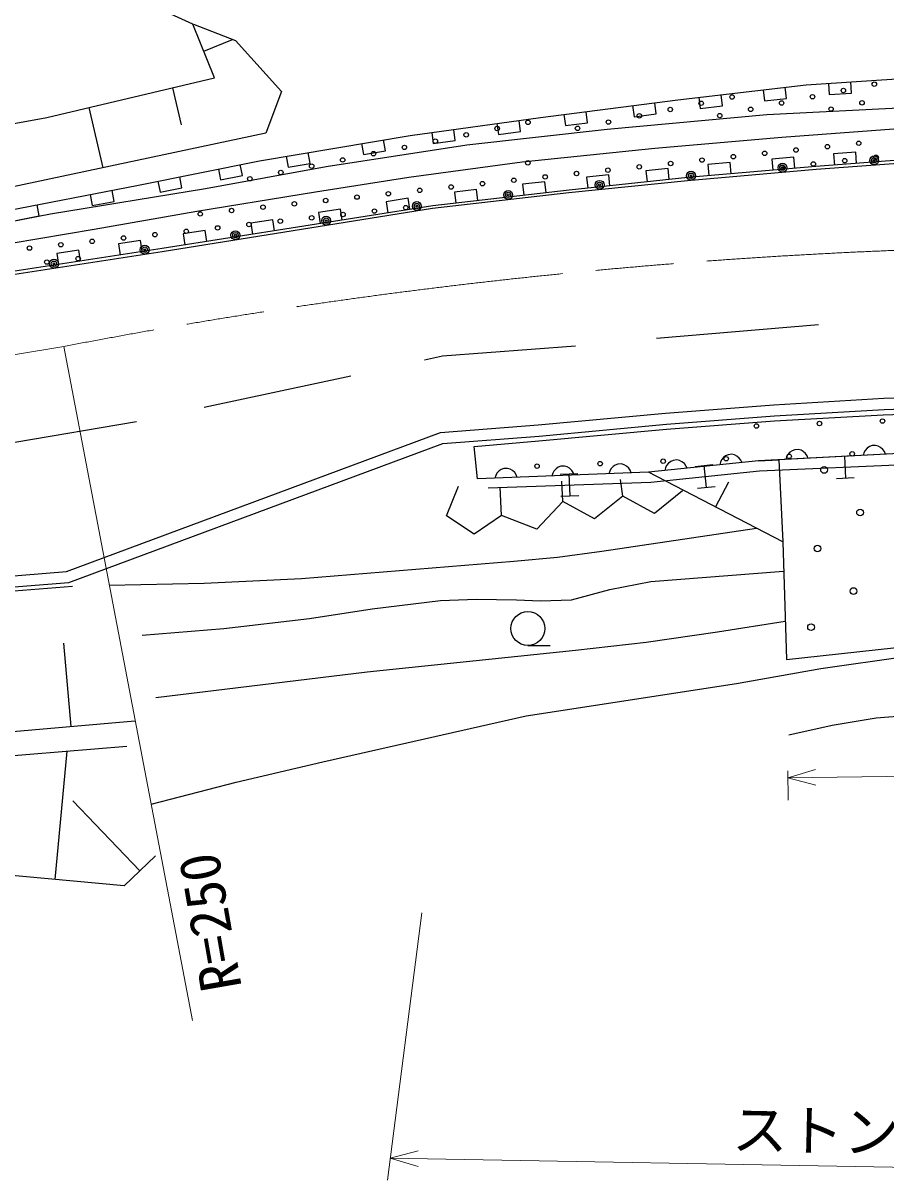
# Model space of a CAD drawing. Units: millimetres, scale not verified. Extents: x 40000 to 680000, y 20000 to 380000.
# Drawn here: x 487250 to 525921, y 252774 to 304668 of the extents above; entities that cross this region are included whole.
import ezdxf
from ezdxf.enums import TextEntityAlignment as Align

# ---------------------------------------------------------------- set-up
doc = ezdxf.new("R2010")
doc.units = ezdxf.units.MM
doc.header["$LTSCALE"] = 1000
doc.linetypes.add('CHAIN', pattern=[18.5, 12, -1.5, 3.5, -1.5])
for name, color, linetype, lineweight in [('S-BGD', 7, 'Continuous', 25), ('S-BMK', 2, 'CHAIN', 13), ('S-STR-HTXT', 7, 'Continuous', 13), ('S-STR-STRC', 7, 'Continuous', 25)]:
    doc.layers.add(name, color=color, linetype=linetype, lineweight=lineweight)
doc.styles.add('ＭＳ ゴシック', font='')
doc.styles.get('ＭＳ ゴシック').set_extended_font_data('MS Gothic')

msp = doc.modelspace()

# ---------------------------------------------------------------- linework, layer by layer
at = {"layer": 'S-BGD'}
for p, q in [((494859, 304619), (491735, 306047)), ((495827, 302213), (494859, 304619)), ((494893, 304619), (496764, 303883)), ((495343, 303416), (496633, 303935)), ((496764, 303883), (498834, 301610)), ((488308, 300445), (495827, 302213)), ((522352, 301901), (528334, 302300)), ((524379, 301535), (524346, 302034)), ((493947, 301771), (494340, 300103)), ((498834, 301610), (498132, 299739)), ((516604, 301235), (522352, 301901)), ((520418, 301677), (520476, 301181)), ((521469, 301296), (521411, 301792)), ((523349, 301968), (523382, 301469)), ((523382, 301469), (524379, 301535)), ((510446, 300436), (516604, 301235)), ((515624, 300604), (515560, 301100)), ((517544, 301344), (517602, 300848)), ((518595, 300963), (518537, 301459)), ((520476, 301181), (521469, 301296)), ((490188, 300887), (490822, 298190)), ((511490, 300571), (511554, 300076)), ((512545, 300204), (512481, 300700)), ((520579, 300565), (513428, 299900)), ((514569, 300971), (514633, 300475)), ((514633, 300475), (515624, 300604)), ((517602, 300848), (518595, 300963)), ((528532, 300963), (520579, 300565)), ((479519, 298844), (488308, 300445)), ((504598, 299636), (510446, 300436)), ((508489, 300168), (508556, 299673)), ((509547, 299808), (509479, 300304)), ((511554, 300076), (512545, 300204)), ((521263, 299554), (527290, 300003)), ((498132, 299739), (483494, 296637)), ((497847, 298503), (504598, 299636)), ((503486, 298943), (503403, 299435)), ((505564, 299768), (505632, 299273)), ((506622, 299408), (506555, 299904)), ((513428, 299900), (507145, 299201)), ((508556, 299673), (509547, 299808)), ((515564, 299065), (521263, 299554)), ((507145, 299201), (500829, 298234)), ((502417, 299270), (502500, 298777)), ((502500, 298777), (503486, 298943)), ((505632, 299273), (506622, 299408)), ((509619, 298452), (515564, 299065)), ((492424, 297402), (497847, 298503)), ((499042, 298703), (499124, 298210)), ((500110, 298376), (500027, 298869)), ((504534, 297757), (509619, 298452)), ((518939, 298415), (517943, 298330)), ((518981, 297917), (518939, 298415)), ((521803, 298660), (520807, 298575)), ((520807, 298575), (520849, 298077)), ((521845, 298162), (521803, 298660)), ((528110, 298650), (522780, 298242)), ((522797, 298126), (528134, 298513)), ((524572, 298880), (523576, 298804)), ((523576, 298804), (523614, 298306)), ((524610, 298382), (524572, 298880)), ((500829, 298234), (495424, 297234)), ((496001, 298128), (496101, 297638)), ((497080, 297837), (496981, 298327)), ((499124, 298210), (500110, 298376)), ((513497, 297873), (512503, 297767)), ((513550, 297376), (513497, 297873)), ((516162, 298159), (515168, 298053)), ((515168, 298053), (515222, 297556)), ((516215, 297662), (516162, 298159)), ((517033, 297614), (522797, 298126)), ((522780, 298242), (517051, 297752)), ((517943, 298330), (517985, 297832)), ((485706, 296101), (492424, 297402)), ((493290, 297578), (493389, 297088)), ((494369, 297287), (494269, 297777)), ((496101, 297638), (497080, 297837)), ((500352, 297103), (504534, 297757)), ((510634, 297560), (509640, 297447)), ((509640, 297447), (509697, 296950)), ((510690, 297063), (510634, 297560)), ((511714, 297084), (517033, 297614)), ((517051, 297752), (511721, 297180)), ((512503, 297767), (512556, 297270)), ((495424, 297234), (488473, 296100)), ((490254, 296982), (490349, 296491)), ((491330, 296681), (491235, 297172)), ((493389, 297088), (494369, 297287)), ((495029, 296244), (500352, 297103)), ((505597, 296377), (511714, 297084)), ((511721, 297180), (505612, 296486)), ((507579, 297212), (506586, 297099)), ((506586, 297099), (506642, 296603)), ((507635, 296716), (507579, 297212)), ((487972, 296031), (487877, 296522)), ((490349, 296491), (491330, 296681)), ((505612, 296486), (493475, 294563)), ((493484, 294432), (505597, 296377)), ((501476, 296337), (500488, 296180)), ((501554, 295843), (501476, 296337)), ((504510, 296817), (503523, 296661)), ((503523, 296661), (503601, 296167)), ((504588, 296324), (504510, 296817)), ((488473, 296100), (483193, 295100)), ((486990, 295841), (487972, 296031)), ((490437, 295426), (495029, 296244)), ((498442, 295856), (497454, 295700)), ((498520, 295362), (498442, 295856)), ((500488, 296180), (500567, 295687)), ((486706, 294812), (490437, 295426)), ((495407, 295376), (494420, 295219)), ((495486, 294882), (495407, 295376)), ((497454, 295700), (497532, 295206)), ((492512, 294921), (491524, 294769)), ((491524, 294769), (491600, 294275)), ((492588, 294427), (492512, 294921)), ((494420, 295219), (494498, 294726)), ((493475, 294563), (479671, 292437)), ((480523, 292434), (493484, 294432)), ((489752, 294496), (488764, 294343)), ((488764, 294343), (488840, 293849)), ((489828, 294002), (489752, 294496)), ((516044, 287189), (520903, 287566)), ((520903, 287566), (525829, 287854)), ((525829, 287854), (531423, 288008)), ((525850, 287354), (531434, 287508)), ((510338, 286656), (516044, 287189)), ((516083, 286691), (520932, 287067)), ((520929, 286843), (525803, 287118)), ((520932, 287067), (525850, 287354)), ((525803, 287118), (531416, 287278)), ((505953, 286324), (510338, 286656)), ((510362, 285946), (516090, 286475)), ((510385, 286159), (516083, 286691)), ((516090, 286475), (520929, 286843)), ((489193, 280090), (505953, 286324)), ((506061, 285831), (510385, 286159)), ((507474, 285693), (510362, 285946)), ((489303, 279597), (506061, 285831)), ((507617, 284238), (507474, 285693)), ((521622, 285437), (521528, 285332)), ((521719, 285502), (521622, 285437)), ((521837, 285548), (521719, 285502)), ((521996, 285557), (521837, 285548)), ((522118, 285523), (521996, 285557)), ((522221, 285469), (522118, 285523)), ((522326, 285374), (522221, 285469)), ((524993, 285515), (524938, 285412)), ((525087, 285620), (524993, 285515)), ((525184, 285685), (525087, 285620)), ((525302, 285732), (525184, 285685)), ((525461, 285740), (525302, 285732)), ((525583, 285707), (525461, 285740)), ((525686, 285652), (525583, 285707)), ((525791, 285557), (525686, 285652)), ((525856, 285461), (525791, 285557)), ((525903, 285343), (525856, 285461)), ((513912, 284902), (513794, 284858)), ((514072, 284908), (513912, 284902)), ((514193, 284873), (514072, 284908)), ((520206, 285042), (515286, 284535)), ((516185, 284949), (516096, 284840)), ((516278, 285019), (516185, 284949)), ((516394, 285071), (516278, 285019)), ((516553, 285088), (516394, 285071)), ((516676, 285060), (516553, 285088)), ((516782, 285011), (516676, 285060)), ((516891, 284922), (516782, 285011)), ((516961, 284828), (516891, 284922)), ((518507, 284987), (518479, 284864)), ((518556, 285093), (518507, 284987)), ((518645, 285203), (518556, 285093)), ((518739, 285272), (518645, 285203)), ((518854, 285324), (518739, 285272)), ((519013, 285341), (518854, 285324)), ((519136, 285313), (519013, 285341)), ((519242, 285264), (519136, 285313)), ((519352, 285175), (519242, 285264)), ((519421, 285081), (519352, 285175)), ((519474, 284966), (519421, 285081)), ((527136, 285408), (520206, 285042)), ((520206, 285042), (521125, 285090)), ((520258, 284598), (535565, 285270)), ((527136, 285408), (521125, 285090)), ((521125, 285090), (521296, 281422)), ((521473, 285229), (521440, 285107)), ((521528, 285332), (521473, 285229)), ((522392, 285277), (522326, 285374)), ((522438, 285160), (522392, 285277)), ((523663, 285248), (524462, 285283)), ((524063, 285265), (524107, 284267)), ((524938, 285412), (524905, 285290)), ((515286, 284535), (507617, 284238)), ((508431, 284390), (508396, 284268)), ((508487, 284492), (508431, 284390)), ((508583, 284596), (508487, 284492)), ((508681, 284660), (508583, 284596)), ((508799, 284704), (508681, 284660)), ((508959, 284710), (508799, 284704)), ((509081, 284675), (508959, 284710)), ((509183, 284619), (509081, 284675)), ((509287, 284523), (509183, 284619)), ((509350, 284425), (509287, 284523)), ((509395, 284307), (509350, 284425)), ((510988, 284489), (510952, 284367)), ((511044, 284591), (510988, 284489)), ((511140, 284695), (511044, 284591)), ((511237, 284759), (511140, 284695)), ((511356, 284803), (511237, 284759)), ((511318, 284451), (512118, 284478)), ((511515, 284809), (511356, 284803)), ((511637, 284774), (511515, 284809)), ((511739, 284718), (511637, 284774)), ((511718, 284465), (511753, 283466)), ((511843, 284622), (511739, 284718)), ((511907, 284524), (511843, 284622)), ((511951, 284406), (511907, 284524)), ((513544, 284588), (513509, 284466)), ((513600, 284690), (513544, 284588)), ((513696, 284794), (513600, 284690)), ((513794, 284858), (513696, 284794)), ((514295, 284817), (514193, 284873)), ((514399, 284721), (514295, 284817)), ((514463, 284624), (514399, 284721)), ((514508, 284505), (514463, 284624)), ((521296, 281422), (515286, 284535)), ((515382, 284091), (520258, 284598)), ((516047, 284734), (516019, 284611)), ((516096, 284840), (516047, 284734)), ((517013, 284713), (516961, 284828)), ((517371, 284800), (518166, 284883)), ((517768, 284841), (517872, 283847)), ((506226, 282576), (506758, 283915)), ((508089, 283839), (515382, 284091)), ((508697, 282598), (508629, 283868)), ((511446, 283220), (511401, 284144)), ((514126, 283462), (514034, 284212)), ((518269, 283889), (517474, 283806)), ((518291, 282979), (518877, 284110)), ((524506, 284284), (523707, 284249)), ((512152, 283479), (511353, 283452)), ((514126, 283462), (512867, 282448)), ((515546, 282689), (514126, 283462)), ((516805, 283703), (515546, 282689)), ((511446, 283220), (510279, 281993)), ((512867, 282448), (511446, 283220)), ((507469, 281763), (506226, 282576)), ((508697, 282598), (507469, 281763)), ((510279, 281993), (508697, 282598)), ((521296, 281422), (521466, 276149)), ((478310, 279203), (489193, 280090)), ((478295, 278542), (489466, 279431)), ((478343, 278704), (489303, 279597)), ((521466, 276149), (534087, 277527)), ((489396, 273133), (489069, 276883)), ((509875, 276773), (510874, 276772)), ((492263, 273384), (475060, 271883)), ((476892, 271037), (491905, 272252)), ((488686, 266283), (489218, 272034)), ((492484, 266667), (489483, 269803)), ((493184, 267337), (491784, 265997)), ((491784, 265997), (485587, 266570))]:
    msp.add_line(p, q, dxfattribs=at)
for points in [[(491111, 279474), (495368, 279567), (499728, 279781), (509242, 280556), (511210, 280726), (513190, 281000), (520128, 282027)], [(492585, 277230), (496241, 277539), (500086, 277978), (502899, 278419), (505964, 278784), (507566, 278855), (509368, 278824), (510435, 278771), (511830, 278823), (513549, 279275), (515385, 279637), (521338, 280108)], [(493199, 274433), (502678, 275597), (512006, 276557), (515184, 276920), (518372, 277388), (521411, 277863)], [(492984, 269663), (496793, 270652), (500688, 271556), (509798, 273622), (519229, 275068), (523010, 275734), (526783, 276282), (530674, 276626), (534704, 276876), (537302, 276935), (540022, 276888), (544123, 276687)], [(521565, 272762), (523517, 273197), (525485, 273523), (535159, 274294), (538148, 274457), (541006, 274508), (541800, 274419), (542561, 274232), (543313, 273952)]]:
    msp.add_lwpolyline(points, dxfattribs=at)
for centre, major_axis in [((525403, 301931), (100, 0)), ((524018, 301650), (100, 0)), ((517643, 301077), (100, 0)), ((519028, 301359), (100, 0)), ((521247, 301088), (100, 0)), ((522632, 301369), (100, 0)), ((524851, 301098), (100, 0)), ((514872, 300515), (100, 0)), ((516257, 300796), (100, 0)), ((518476, 300525), (100, 0)), ((519861, 300807), (100, 0)), ((523466, 300817), (100, 0)), ((508497, 299943), (100, 0)), ((509882, 300224), (100, 0)), ((512101, 299953), (100, 0)), ((513486, 300234), (100, 0)), ((505726, 299380), (100, 0)), ((507111, 299661), (100, 0)), ((502955, 298818), (100, 0)), ((504341, 299099), (100, 0)), ((520490, 298832), (100, 0)), ((521895, 298983), (100, 0)), ((523301, 299133), (100, 0)), ((524706, 299284), (100, 0)), ((501570, 298537), (100, 0)), ((509872, 298404), (100, 0)), ((516273, 298379), (100, 0)), ((517678, 298530), (100, 0)), ((519084, 298681), (100, 0)), ((521289, 298192), (200, 0)), ((522673, 298355), (100, 0)), ((524079, 298506), (100, 0)), ((525398, 298515), (200, 0)), ((525398, 298515), (120, 0)), ((525398, 298515), (40, 0)), ((525485, 298657), (100, 0)), ((498799, 297975), (100, 0)), ((500184, 298256), (100, 0)), ((510650, 297776), (100, 0)), ((512056, 297927), (100, 0)), ((513462, 298078), (100, 0)), ((514867, 298229), (100, 0)), ((517188, 297828), (200, 0)), ((517188, 297828), (120, 0)), ((521268, 298204), (100, 0)), ((521289, 298192), (120, 0)), ((521289, 298192), (40, 0)), ((497413, 297693), (100, 0)), ((506434, 297324), (100, 0)), ((507839, 297475), (100, 0)), ((509245, 297625), (100, 0)), ((513088, 297422), (200, 0)), ((513088, 297422), (120, 0)), ((513088, 297422), (40, 0)), ((517188, 297828), (40, 0)), ((502217, 296871), (100, 0)), ((503622, 297022), (100, 0)), ((505028, 297173), (100, 0)), ((508992, 296971), (200, 0)), ((508992, 296971), (120, 0)), ((508992, 296971), (40, 0)), ((496594, 296268), (100, 0)), ((498000, 296419), (100, 0)), ((499406, 296570), (100, 0)), ((500811, 296721), (100, 0)), ((502995, 296244), (100, 0)), ((504401, 296395), (100, 0)), ((504897, 296467), (200, 0)), ((504897, 296467), (120, 0)), ((504897, 296467), (40, 0)), ((495189, 296117), (100, 0)), ((498778, 295792), (100, 0)), ((500184, 295942), (100, 0)), ((500832, 295815), (200, 0)), ((500832, 295815), (120, 0)), ((500832, 295815), (40, 0)), ((501589, 296093), (100, 0)), ((493156, 295188), (100, 0)), ((494561, 295339), (100, 0)), ((495967, 295490), (100, 0)), ((496766, 295162), (200, 0)), ((496766, 295162), (120, 0)), ((497373, 295641), (100, 0)), ((488939, 294736), (100, 0)), ((490345, 294887), (100, 0)), ((491750, 295038), (100, 0)), ((496766, 295162), (40, 0)), ((487533, 294585), (100, 0)), ((492701, 294514), (200, 0)), ((492701, 294514), (120, 0)), ((492701, 294514), (40, 0)), ((488312, 293958), (100, 0)), ((488632, 293886), (200, 0)), ((488632, 293886), (120, 0)), ((488632, 293886), (40, 0)), ((489717, 294109), (100, 0)), ((520120, 286610), (100, 0)), ((522945, 286720), (100, 0)), ((525771, 286831), (100, 0)), ((524413, 285363), (100, 0)), ((510287, 284810), (100, 0)), ((513113, 284921), (100, 0)), ((515938, 285032), (100, 0)), ((518763, 285142), (100, 0)), ((521588, 285253), (100, 0)), ((523151, 284640), (150, 0)), ((524766, 282733), (150, 0)), ((522859, 281118), (150, 0)), ((524474, 279211), (150, 0)), ((509875, 277532), (760, 0)), ((522567, 277596), (150, 0))]:
    msp.add_ellipse(centre, major_axis=major_axis, ratio=0.999999, dxfattribs=at)
at = {"layer": 'S-BMK'}
msp.add_line((486812, 289796), (489074, 290175), dxfattribs=at)
msp.add_ellipse((536328, 44779), major_axis=(135800, 209787), ratio=0.999999, start_param=0.452218, end_param=0.764726, dxfattribs=at)
at = {"layer": 'S-STR-HTXT'}
for p, q in [((489074, 290175), (494834, 259958)), ((521523, 271151), (521538, 269844)), ((521527, 270844), (522772, 271208)), ((521527, 270844), (547241, 271136)), ((522780, 270508), (521527, 270844)), ((505119, 264784), (503579, 252798)), ((503707, 253790), (504962, 254117)), ((504950, 253417), (503707, 253790)), ((503707, 253790), (560754, 252774))]:
    msp.add_line(p, q, dxfattribs=at)
at = {"layer": 'S-STR-STRC'}
for p, q in [((515643, 290547), (522900, 291159)), ((495363, 287458), (501935, 288855)), ((486870, 285890), (492338, 286816))]:
    msp.add_line(p, q, dxfattribs=at)
msp.add_lwpolyline([(505244, 289577), (506046, 289749), (512007, 290208)], dxfattribs=at)

# ---------------------------------------------------------------- texts
at = {"layer": 'S-STR-HTXT', "style": 'ＭＳ ゴシック'}
for s, rotation, p in [('R=250', 99.877, (497595, 261544)), ('ストンガード', 358.777, (518997, 253631))]:
    msp.add_text(s, height=1833, rotation=rotation, dxfattribs=at).set_placement(p, align=Align.BOTTOM_LEFT)

doc.saveas('drawing.dxf')
